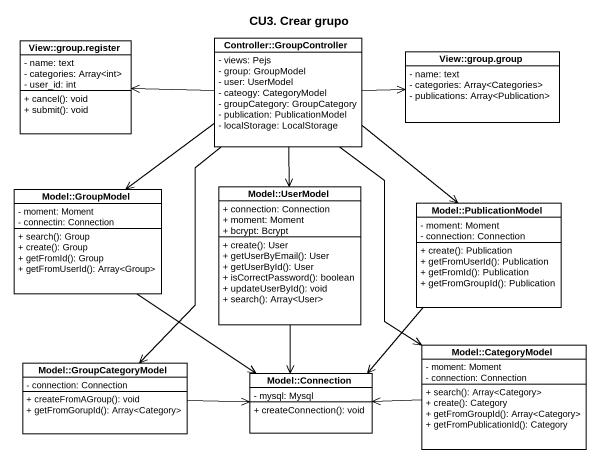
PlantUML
@startuml
title CU3. Crear grupo
hide circle
hide empty members
skinparam classAttributeIconSize 0
class "View::group.register" as View_group_register {
  - name: text
  - categories: Array<int>
  - user_id: int
  + cancel(): void
  + submit(): void
}
class "Controller::GroupController" as Controller_GroupController {
  - views: Pejs
  - group: GroupModel
  - user: UserModel
  - cateogy: CategoryModel
  - groupCategory: GroupCategory
  - publication: PublicationModel
  - localStorage: LocalStorage
}
class "View::group.group" as View_group_group {
  - name: text
  - categories: Array<Categories>
  - publications: Array<Publication>
}
class "Model::GroupModel" as Model_GroupModel {
  - moment: Moment
  - connectin: Connection
  + search(): Group
  + create(): Group
  + getFromId(): Group
  + getFromUserId(): Array<Group>
}
class "Model::UserModel" as Model_UserModel {
  + connection: Connection
  + moment: Moment
  + bcrypt: Bcrypt
  + create(): User
  + getUserByEmail(): User
  + getUserById(): User
  + isCorrectPassword(): boolean
  + updateUserById(): void
  + search(): Array<User>
}
class "Model::PublicationModel" as Model_PublicationModel {
  - moment: Moment
  - connection: Connection
  + create(): Publication
  + getFromUserId(): Publication
  + getFromId(): Publication
  + getFromGroupId(): Publication
}
class "Model::CategoryModel" as Model_CategoryModel {
  - moment: Moment
  - connection: Connection
  + search(): Array<Category>
  + create(): Category
  + getFromGroupId(): Array<Category>
  + getFromPublicationId(): Category
}
class "Model::GroupCategoryModel" as Model_GroupCategoryModel {
  - connection: Connection
  + createFromAGroup(): void
  + getFromGorupId(): Array<Category>
}
class "Model::Connection" as Model_Connection {
  - mysql: Mysql
  + createConnection(): void
}
Controller_GroupController -left-> View_group_register
Controller_GroupController -right-> View_group_group
Controller_GroupController --> Model_GroupModel
Controller_GroupController --> Model_UserModel
Controller_GroupController --> Model_PublicationModel
Controller_GroupController --> Model_CategoryModel
Controller_GroupController --> Model_GroupCategoryModel
Model_GroupModel --> Model_Connection
Model_UserModel --> Model_Connection
Model_PublicationModel --> Model_Connection
Model_CategoryModel -left-> Model_Connection
Model_GroupCategoryModel -right-> Model_Connection
@enduml
